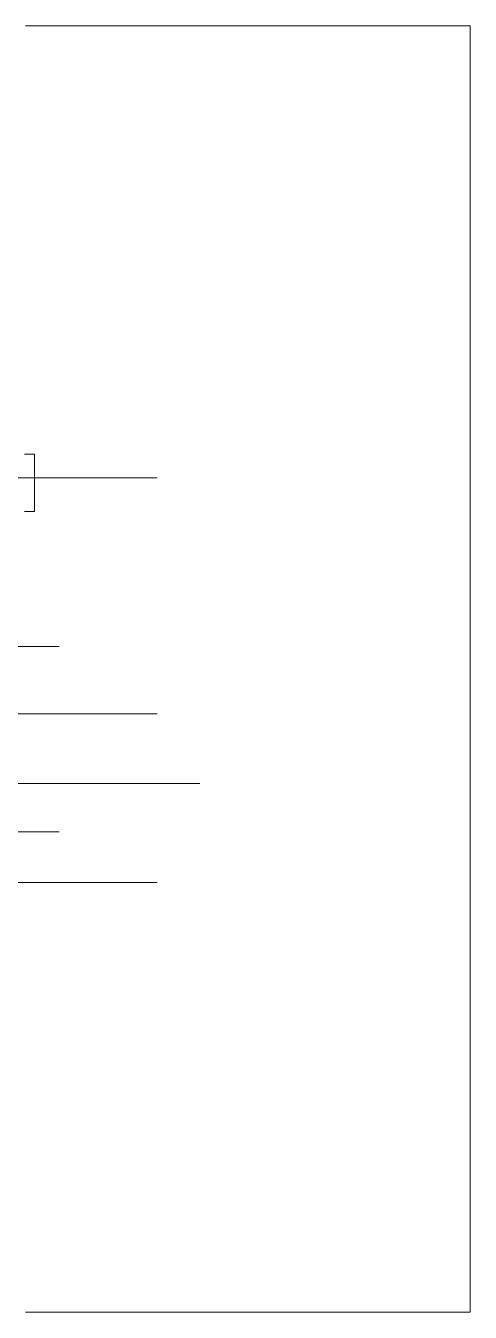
# Model space of a CAD drawing. Header units: metres. Extents: x -15 to 373, y -62 to 319.
# Drawn here: x 241.7 to 373.5, y -62 to 319.5 of the extents above; entities that cross this region are included whole.
import ezdxf

# ---------------------------------------------------------------- set-up
doc = ezdxf.new("R2010")
doc.units = ezdxf.units.M
doc.layers.add('A-ANNO', color=7, linetype='Continuous')
doc.layers.add('A-MAT', color=7, linetype='Continuous')

msp = doc.modelspace()

# ---------------------------------------------------------------- linework, layer by layer
at = {"layer": 'A-ANNO', "linetype": 'Continuous', "lineweight": 18, "true_color": 0x000000}
for p, q in [((20.21, 185.46), (280.69, 185.46)), ((238.81, 135.46), (251.58, 135.46)), ((20.21, 115.46), (280.69, 115.46)), ((43.31, 94.82), (293.31, 94.82)), ((202.34, 80.46), (251.58, 80.46)), ((202.34, 80.46), (251.58, 80.46)), ((20.21, 65.46), (280.69, 65.46))]:
    msp.add_line(p, q, dxfattribs=at)
at = {"layer": 'A-MAT', "linetype": 'Continuous', "lineweight": 18, "true_color": 0x000000}
for points in [[(373.48, 319.49), (372.98, 319.49), (372.48, 319.49), (371.98, 319.49), (371.48, 319.49), (370.98, 319.49), (370.48, 319.49), (369.98, 319.49), (369.48, 319.49), (368.98, 319.49), (368.48, 319.49), (367.98, 319.49), (367.48, 319.49), (366.98, 319.49), (366.48, 319.49), (365.99, 319.49), (365.49, 319.49), (364.99, 319.49), (364.49, 319.49), (363.99, 319.49), (363.49, 319.49), (362.99, 319.49), (362.49, 319.49), (361.99, 319.49), (361.49, 319.49), (360.99, 319.49), (360.49, 319.49), (359.99, 319.49), (359.49, 319.49), (358.99, 319.49), (358.49, 319.49), (358, 319.49), (357.5, 319.49), (357, 319.49), (356.5, 319.49), (356, 319.49), (355.5, 319.49), (355, 319.49), (354.5, 319.49), (354, 319.49), (353.5, 319.49), (353, 319.49), (352.5, 319.49), (352, 319.49), (351.5, 319.49), (351, 319.49), (350.5, 319.49), (350, 319.49), (349.51, 319.49), (349.01, 319.49), (348.51, 319.49), (348.01, 319.49), (347.51, 319.49), (347.01, 319.49), (346.51, 319.49), (346.01, 319.49), (345.51, 319.49), (345.01, 319.49), (344.51, 319.49), (344.01, 319.49), (343.51, 319.49), (343.01, 319.49), (342.51, 319.49), (342.01, 319.49), (341.52, 319.49), (341.02, 319.49), (340.52, 319.49), (340.02, 319.49), (339.52, 319.49), (339.02, 319.49), (338.52, 319.49), (338.02, 319.49), (337.52, 319.49), (337.02, 319.49), (336.52, 319.49), (336.02, 319.49), (335.52, 319.49), (335.02, 319.49), (334.52, 319.49), (334.02, 319.49), (333.53, 319.49), (333.03, 319.49), (332.53, 319.49), (332.03, 319.49), (331.53, 319.49), (331.03, 319.49), (330.53, 319.49), (330.03, 319.49), (329.53, 319.49), (329.03, 319.49), (328.53, 319.49), (328.03, 319.49), (327.53, 319.49), (327.03, 319.49), (326.53, 319.49), (326.03, 319.49), (325.54, 319.49), (325.04, 319.49), (324.54, 319.49), (324.04, 319.49), (323.54, 319.49), (323.04, 319.49), (322.54, 319.49), (322.04, 319.49), (321.54, 319.49), (321.04, 319.49), (320.54, 319.49), (320.04, 319.49), (319.54, 319.49), (319.04, 319.49), (318.54, 319.49), (318.04, 319.49), (317.54, 319.49), (317.05, 319.49), (316.55, 319.49), (316.05, 319.49), (315.55, 319.49), (315.05, 319.49), (314.55, 319.49), (314.05, 319.49), (313.55, 319.49), (313.05, 319.49), (312.55, 319.49), (312.05, 319.49), (311.55, 319.49), (311.05, 319.49), (310.55, 319.49), (310.05, 319.49), (309.55, 319.49), (309.06, 319.49), (308.56, 319.49), (308.06, 319.49), (307.56, 319.49), (307.06, 319.49), (306.56, 319.49), (306.06, 319.49), (305.56, 319.49), (305.06, 319.49), (304.56, 319.49), (304.06, 319.49), (303.56, 319.49), (303.06, 319.49), (302.56, 319.49), (302.06, 319.49), (301.56, 319.49), (301.07, 319.49), (300.57, 319.49), (300.07, 319.49), (299.57, 319.49), (299.07, 319.49), (298.57, 319.49), (298.07, 319.49), (297.57, 319.49), (297.07, 319.49), (296.57, 319.49), (296.07, 319.49), (295.57, 319.49), (295.07, 319.49), (294.57, 319.49), (294.07, 319.49), (293.57, 319.49), (293.07, 319.49), (292.58, 319.49), (292.08, 319.49), (291.58, 319.49), (291.08, 319.49), (290.58, 319.49), (290.08, 319.49), (289.58, 319.49), (289.08, 319.49), (288.58, 319.49), (288.08, 319.49), (287.58, 319.49), (287.08, 319.49), (286.58, 319.49), (286.08, 319.49), (285.58, 319.49), (285.08, 319.49), (284.59, 319.49), (284.09, 319.49), (283.59, 319.49), (283.09, 319.49), (282.59, 319.49), (282.09, 319.49), (281.59, 319.49), (281.09, 319.49), (280.59, 319.49), (280.09, 319.49), (279.59, 319.49), (279.09, 319.49), (278.59, 319.49), (278.09, 319.49), (277.59, 319.49), (277.09, 319.49), (276.6, 319.49), (276.1, 319.49), (275.6, 319.49), (275.1, 319.49), (274.6, 319.49), (274.1, 319.49), (273.6, 319.49), (273.1, 319.49), (272.6, 319.49), (272.1, 319.49), (271.6, 319.49), (271.1, 319.49), (270.6, 319.49), (270.1, 319.49), (269.6, 319.49), (269.1, 319.49), (268.61, 319.49), (268.11, 319.49), (267.61, 319.49), (267.11, 319.49), (266.61, 319.49), (266.11, 319.49), (265.61, 319.49), (265.11, 319.49), (264.61, 319.49), (264.11, 319.49), (263.61, 319.49), (263.11, 319.49), (262.61, 319.49), (262.11, 319.49), (261.61, 319.49), (261.11, 319.49), (260.61, 319.49), (260.12, 319.49), (259.62, 319.49), (259.12, 319.49), (258.62, 319.49), (258.12, 319.49), (257.62, 319.49), (257.12, 319.49), (256.62, 319.49), (256.12, 319.49), (255.62, 319.49), (255.12, 319.49), (254.62, 319.49), (254.12, 319.49), (253.62, 319.49), (253.12, 319.49), (252.62, 319.49), (252.13, 319.49), (251.63, 319.49), (251.13, 319.49), (250.63, 319.49), (250.13, 319.49), (249.63, 319.49), (249.13, 319.49), (248.63, 319.49), (248.13, 319.49), (247.63, 319.49), (247.13, 319.49), (246.63, 319.49), (246.13, 319.49), (245.63, 319.49), (245.13, 319.49), (244.63, 319.49), (244.14, 319.49), (243.64, 319.49), (243.14, 319.49), (242.64, 319.49), (242.14, 319.49), (241.64, 319.49)], [(373.48, 319.49), (373.48, 318.99), (373.48, 318.49), (373.48, 317.99), (373.48, 317.49), (373.48, 316.99), (373.48, 316.49), (373.48, 315.99), (373.48, 315.49), (373.48, 314.99), (373.48, 314.49), (373.48, 313.99), (373.48, 313.49), (373.48, 312.99), (373.48, 312.49), (373.48, 311.99), (373.48, 311.49), (373.48, 310.99), (373.48, 310.49), (373.48, 309.99), (373.48, 309.49), (373.48, 308.99), (373.48, 308.49), (373.48, 307.99), (373.48, 307.49), (373.48, 306.99), (373.48, 306.49), (373.48, 305.99), (373.48, 305.49), (373.48, 304.99), (373.48, 304.49), (373.48, 303.99), (373.48, 303.49), (373.48, 302.99), (373.48, 302.49), (373.48, 301.99), (373.48, 301.49), (373.48, 300.99), (373.48, 300.49), (373.48, 299.99), (373.48, 299.49), (373.48, 298.99), (373.48, 298.49), (373.48, 297.99), (373.48, 297.49), (373.48, 296.99), (373.48, 296.49), (373.48, 295.99), (373.48, 295.49), (373.48, 294.99), (373.48, 294.49), (373.48, 293.99), (373.48, 293.49), (373.48, 292.99), (373.48, 292.49), (373.48, 291.99), (373.48, 291.49), (373.48, 290.99), (373.48, 290.49), (373.48, 289.99), (373.48, 289.49), (373.48, 288.99), (373.48, 288.49), (373.48, 287.99), (373.48, 287.49), (373.48, 286.99), (373.48, 286.49), (373.48, 285.99), (373.48, 285.49), (373.48, 284.99), (373.48, 284.49), (373.48, 283.99), (373.48, 283.49), (373.48, 282.99), (373.48, 282.49), (373.48, 281.99), (373.48, 281.49), (373.48, 280.99), (373.48, 280.49), (373.48, 279.99), (373.48, 279.49), (373.48, 278.99), (373.48, 278.49), (373.48, 277.99), (373.48, 277.49), (373.48, 276.99), (373.48, 276.49), (373.48, 275.99), (373.48, 275.49), (373.48, 274.99), (373.48, 274.49), (373.48, 273.99), (373.48, 273.49), (373.48, 272.99), (373.48, 272.49), (373.48, 271.99), (373.48, 271.49), (373.48, 270.99), (373.48, 270.49), (373.48, 269.99), (373.48, 269.49), (373.48, 268.99), (373.48, 268.49), (373.48, 267.99), (373.48, 267.49), (373.48, 266.99), (373.48, 266.49), (373.48, 265.99), (373.48, 265.49), (373.48, 264.99), (373.48, 264.49), (373.48, 263.99), (373.48, 263.49), (373.48, 262.99), (373.48, 262.49), (373.48, 261.99), (373.48, 261.49), (373.48, 260.99), (373.48, 260.49), (373.48, 259.99), (373.48, 259.49), (373.48, 258.99), (373.48, 258.49), (373.48, 257.99), (373.48, 257.49), (373.48, 256.99), (373.48, 256.49), (373.48, 255.99), (373.48, 255.49), (373.48, 254.99), (373.48, 254.49), (373.48, 253.99), (373.48, 253.49), (373.48, 252.99), (373.48, 252.49), (373.48, 251.99), (373.48, 251.49), (373.48, 250.99), (373.48, 250.49), (373.48, 249.99), (373.48, 249.49), (373.48, 248.99), (373.48, 248.49), (373.48, 247.99), (373.48, 247.49), (373.48, 246.99), (373.48, 246.49), (373.48, 245.99), (373.48, 245.49), (373.48, 244.99), (373.48, 244.49), (373.48, 243.99), (373.48, 243.49), (373.48, 242.99), (373.48, 242.49), (373.48, 241.99), (373.48, 241.49), (373.48, 240.99), (373.48, 240.49), (373.48, 239.99), (373.48, 239.49), (373.48, 238.99), (373.48, 238.49), (373.48, 237.99), (373.48, 237.49), (373.48, 236.99), (373.48, 236.49), (373.48, 235.99), (373.48, 235.49), (373.48, 234.99), (373.48, 234.49), (373.48, 233.99), (373.48, 233.49), (373.48, 232.99), (373.48, 232.49), (373.48, 231.99), (373.48, 231.49), (373.48, 230.99), (373.48, 230.49), (373.48, 229.99), (373.48, 229.49), (373.48, 228.99), (373.48, 228.49), (373.48, 227.99), (373.48, 227.49), (373.48, 226.99), (373.48, 226.49), (373.48, 225.99), (373.48, 225.49), (373.48, 224.99), (373.48, 224.49), (373.48, 223.99), (373.48, 223.49), (373.48, 222.99), (373.48, 222.49), (373.48, 221.99), (373.48, 221.49), (373.48, 220.99), (373.48, 220.49), (373.48, 219.99), (373.48, 219.49), (373.48, 218.99), (373.48, 218.49), (373.48, 217.99), (373.48, 217.49), (373.48, 216.99), (373.48, 216.49), (373.48, 215.99), (373.48, 215.49), (373.48, 214.99), (373.48, 214.49), (373.48, 213.99), (373.48, 213.49), (373.48, 212.99), (373.48, 212.49), (373.48, 211.99), (373.48, 211.49), (373.48, 210.99), (373.48, 210.49), (373.48, 209.99), (373.48, 209.49), (373.48, 208.99), (373.48, 208.49), (373.48, 207.99), (373.48, 207.49), (373.48, 206.99), (373.48, 206.49), (373.48, 205.99), (373.48, 205.49), (373.48, 204.99), (373.48, 204.49), (373.48, 203.99), (373.48, 203.5), (373.48, 203), (373.48, 202.5), (373.48, 202), (373.48, 201.5), (373.48, 201), (373.48, 200.5), (373.48, 200), (373.48, 199.5), (373.48, 199), (373.48, 198.5), (373.48, 198), (373.48, 197.5), (373.48, 197), (373.48, 196.5), (373.48, 196), (373.48, 195.5), (373.48, 195), (373.48, 194.5), (373.48, 194), (373.48, 193.5), (373.48, 193), (373.48, 192.5), (373.48, 192), (373.48, 191.5), (373.48, 191), (373.48, 190.5), (373.48, 190), (373.48, 189.5), (373.48, 189), (373.48, 188.5), (373.48, 188), (373.48, 187.5), (373.48, 187), (373.48, 186.5), (373.48, 186), (373.48, 185.5), (373.48, 185), (373.48, 184.5), (373.48, 184), (373.48, 183.5), (373.48, 183), (373.48, 182.5), (373.48, 182), (373.48, 181.5), (373.48, 181), (373.48, 180.5), (373.48, 180), (373.48, 179.5), (373.48, 179), (373.48, 178.5), (373.48, 178), (373.48, 177.5), (373.48, 177), (373.48, 176.5), (373.48, 176), (373.48, 175.5), (373.48, 175), (373.48, 174.5), (373.48, 174), (373.48, 173.5), (373.48, 173), (373.48, 172.5), (373.48, 172), (373.48, 171.5), (373.48, 171), (373.48, 170.5), (373.48, 170), (373.48, 169.5), (373.48, 169), (373.48, 168.5), (373.48, 168), (373.48, 167.5), (373.48, 167), (373.48, 166.5), (373.48, 166), (373.48, 165.5), (373.48, 165), (373.48, 164.5), (373.48, 164), (373.48, 163.5), (373.48, 163), (373.48, 162.5), (373.48, 162), (373.48, 161.5), (373.48, 161), (373.48, 160.5), (373.48, 160), (373.48, 159.5), (373.48, 159), (373.48, 158.5), (373.48, 158), (373.48, 157.5), (373.48, 157), (373.48, 156.5), (373.48, 156), (373.48, 155.5), (373.48, 155), (373.48, 154.5), (373.48, 154), (373.48, 153.5), (373.48, 153), (373.48, 152.5), (373.48, 152), (373.48, 151.5), (373.48, 151), (373.48, 150.5), (373.48, 150), (373.48, 149.5), (373.48, 149), (373.48, 148.5), (373.48, 148), (373.48, 147.5), (373.48, 147), (373.48, 146.5), (373.48, 146), (373.48, 145.5), (373.48, 145), (373.48, 144.5), (373.48, 144), (373.48, 143.5), (373.48, 143), (373.48, 142.5), (373.48, 142), (373.48, 141.5), (373.48, 141), (373.48, 140.5), (373.48, 140), (373.48, 139.5), (373.48, 139), (373.48, 138.5), (373.48, 138), (373.48, 137.5), (373.48, 137), (373.48, 136.5), (373.48, 136), (373.48, 135.5), (373.48, 135), (373.48, 134.5), (373.48, 134), (373.48, 133.5), (373.48, 133), (373.48, 132.5), (373.48, 132), (373.48, 131.5), (373.48, 131), (373.48, 130.5), (373.48, 130), (373.48, 129.5), (373.48, 129), (373.48, 128.5), (373.48, 128), (373.48, 127.5), (373.48, 127), (373.48, 126.5), (373.48, 126), (373.48, 125.5), (373.48, 125), (373.48, 124.5), (373.48, 124), (373.48, 123.5), (373.48, 123), (373.48, 122.5), (373.48, 122), (373.48, 121.5), (373.48, 121), (373.48, 120.5), (373.48, 120), (373.48, 119.5), (373.48, 119), (373.48, 118.5), (373.48, 118), (373.48, 117.5), (373.48, 117), (373.48, 116.5), (373.48, 116), (373.48, 115.5), (373.48, 115), (373.48, 114.5), (373.48, 114), (373.48, 113.5), (373.48, 113), (373.48, 112.5), (373.48, 112), (373.48, 111.5), (373.48, 111), (373.48, 110.5), (373.48, 110), (373.48, 109.5), (373.48, 109), (373.48, 108.5), (373.48, 108), (373.48, 107.5), (373.48, 107), (373.48, 106.5), (373.48, 106), (373.48, 105.5), (373.48, 105), (373.48, 104.5), (373.48, 104), (373.48, 103.5), (373.48, 103), (373.48, 102.5), (373.48, 102), (373.48, 101.5), (373.48, 101), (373.48, 100.5), (373.48, 100), (373.48, 99.5), (373.48, 99), (373.48, 98.5), (373.48, 98), (373.48, 97.5), (373.48, 97), (373.48, 96.5), (373.48, 96), (373.48, 95.5), (373.48, 95), (373.48, 94.5), (373.48, 94), (373.48, 93.5), (373.48, 93), (373.48, 92.5), (373.48, 92), (373.48, 91.5), (373.48, 91), (373.48, 90.5), (373.48, 90), (373.48, 89.5), (373.48, 89), (373.48, 88.5), (373.48, 88), (373.48, 87.5), (373.48, 87), (373.48, 86.5), (373.48, 86), (373.48, 85.5), (373.48, 85), (373.48, 84.5), (373.48, 84), (373.48, 83.5), (373.48, 83), (373.48, 82.5), (373.48, 82), (373.48, 81.5), (373.48, 81), (373.48, 80.5), (373.48, 80), (373.48, 79.5), (373.48, 79), (373.48, 78.5), (373.48, 78), (373.48, 77.5), (373.48, 77), (373.48, 76.5), (373.48, 76), (373.48, 75.5), (373.48, 75), (373.48, 74.5), (373.48, 74), (373.48, 73.5), (373.48, 73), (373.48, 72.5), (373.48, 72), (373.48, 71.5), (373.48, 71), (373.48, 70.5), (373.48, 70), (373.48, 69.5), (373.48, 69), (373.48, 68.5), (373.48, 68), (373.48, 67.5), (373.48, 67), (373.48, 66.5), (373.48, 66), (373.48, 65.5), (373.48, 65), (373.48, 64.5), (373.48, 64), (373.48, 63.5), (373.48, 63), (373.48, 62.5), (373.48, 62), (373.48, 61.5), (373.48, 61), (373.48, 60.5), (373.48, 60), (373.48, 59.5), (373.48, 59), (373.48, 58.5), (373.48, 58), (373.48, 57.5), (373.48, 57), (373.48, 56.5), (373.48, 56), (373.48, 55.5), (373.48, 55), (373.48, 54.5), (373.48, 54), (373.48, 53.5), (373.48, 53), (373.48, 52.5), (373.48, 52), (373.48, 51.5), (373.48, 51), (373.48, 50.5), (373.48, 50), (373.48, 49.5), (373.48, 49), (373.48, 48.5), (373.48, 48), (373.48, 47.5), (373.48, 47), (373.48, 46.5), (373.48, 46), (373.48, 45.5), (373.48, 45), (373.48, 44.5), (373.48, 44), (373.48, 43.5), (373.48, 43), (373.48, 42.5), (373.48, 42), (373.48, 41.5), (373.48, 41), (373.48, 40.5), (373.48, 40), (373.48, 39.5), (373.48, 39), (373.48, 38.5), (373.48, 38), (373.48, 37.5), (373.48, 37), (373.48, 36.5), (373.48, 36), (373.48, 35.5), (373.48, 35), (373.48, 34.5), (373.48, 34), (373.48, 33.5), (373.48, 33), (373.48, 32.5), (373.48, 32), (373.48, 31.5), (373.48, 31.01), (373.48, 30.51), (373.48, 30.01), (373.48, 29.51), (373.48, 29.01), (373.48, 28.51), (373.48, 28.01), (373.48, 27.51), (373.48, 27.01), (373.48, 26.51), (373.48, 26.01), (373.48, 25.51), (373.48, 25.01), (373.48, 24.51), (373.48, 24.01), (373.48, 23.51), (373.48, 23.01), (373.48, 22.51), (373.48, 22.01), (373.48, 21.51), (373.48, 21.01), (373.48, 20.51), (373.48, 20.01), (373.48, 19.51), (373.48, 19.01), (373.48, 18.51), (373.48, 18.01), (373.48, 17.51), (373.48, 17.01), (373.48, 16.51), (373.48, 16.01), (373.48, 15.51), (373.48, 15.01), (373.48, 14.51), (373.48, 14.01), (373.48, 13.51), (373.48, 13.01), (373.48, 12.51), (373.48, 12.01), (373.48, 11.51), (373.48, 11.01), (373.48, 10.51), (373.48, 10.01), (373.48, 9.51), (373.48, 9.01), (373.48, 8.51), (373.48, 8.01), (373.48, 7.51), (373.48, 7.01), (373.48, 6.51), (373.48, 6.01), (373.48, 5.51), (373.48, 5.01), (373.48, 4.51), (373.48, 4.01), (373.48, 3.51), (373.48, 3.01), (373.48, 2.51), (373.48, 2.01), (373.48, 1.51), (373.48, 1.01), (373.48, 0.51), (373.48, 0.01), (373.48, -0.49), (373.48, -0.99), (373.48, -1.49), (373.48, -1.99), (373.48, -2.49), (373.48, -2.99), (373.48, -3.49), (373.48, -3.99), (373.48, -4.49), (373.48, -4.99), (373.48, -5.49), (373.48, -5.99), (373.48, -6.49), (373.48, -6.99), (373.48, -7.49), (373.48, -7.99), (373.48, -8.49), (373.48, -8.99), (373.48, -9.49), (373.48, -9.99), (373.48, -10.49), (373.48, -10.99), (373.48, -11.49), (373.48, -11.99), (373.48, -12.49), (373.48, -12.99), (373.48, -13.49), (373.48, -13.99), (373.48, -14.49), (373.48, -14.99), (373.48, -15.49), (373.48, -15.99), (373.48, -16.49), (373.48, -16.99), (373.48, -17.49), (373.48, -17.99), (373.48, -18.49), (373.48, -18.99), (373.48, -19.49), (373.48, -19.99), (373.48, -20.49), (373.48, -20.99), (373.48, -21.49), (373.48, -21.99), (373.48, -22.49), (373.48, -22.99), (373.48, -23.49), (373.48, -23.99), (373.48, -24.49), (373.48, -24.99), (373.48, -25.49), (373.48, -25.99), (373.48, -26.49), (373.48, -26.99), (373.48, -27.49), (373.48, -27.99), (373.48, -28.49), (373.48, -28.99), (373.48, -29.49), (373.48, -29.99), (373.48, -30.49), (373.48, -30.99), (373.48, -31.49), (373.48, -31.99), (373.48, -32.49), (373.48, -32.99), (373.48, -33.49), (373.48, -33.99), (373.48, -34.49), (373.48, -34.99), (373.48, -35.49), (373.48, -35.99), (373.48, -36.49), (373.48, -36.99), (373.48, -37.49), (373.48, -37.99), (373.48, -38.49), (373.48, -38.99), (373.48, -39.49), (373.48, -39.99), (373.48, -40.49), (373.48, -40.99), (373.48, -41.49), (373.48, -41.99), (373.48, -42.49), (373.48, -42.99), (373.48, -43.49), (373.48, -43.99), (373.48, -44.49), (373.48, -44.99), (373.48, -45.49), (373.48, -45.99), (373.48, -46.49), (373.48, -46.99), (373.48, -47.49), (373.48, -47.99), (373.48, -48.49), (373.48, -48.99), (373.48, -49.49), (373.48, -49.99), (373.48, -50.49), (373.48, -50.99), (373.48, -51.49), (373.48, -51.99), (373.48, -52.49), (373.48, -52.99), (373.48, -53.49), (373.48, -53.99), (373.48, -54.49), (373.48, -54.99), (373.48, -55.49), (373.48, -55.99), (373.48, -56.49), (373.48, -56.99), (373.48, -57.49), (373.48, -57.99), (373.48, -58.49), (373.48, -58.99), (373.48, -59.49), (373.48, -59.99), (373.48, -60.49), (373.48, -60.99), (373.48, -61.49), (373.48, -61.99)], [(244.31, 192.46), (243.82, 192.46), (243.34, 192.46), (242.85, 192.46), (242.36, 192.46), (241.88, 192.46), (241.39, 192.46)], [(244.31, 192.46), (244.31, 192.46), (244.31, 192.46), (244.31, 192.46), (244.31, 192.46), (244.31, 192.46), (244.31, 192.46), (244.31, 192.46), (244.31, 192.46)], [(244.31, 192.46), (244.31, 192.46), (244.31, 192.46), (244.31, 192.46), (244.31, 192.46), (244.31, 192.46), (244.31, 192.46), (244.31, 192.46), (244.31, 192.46)], [(244.31, 175.46), (244.31, 175.95), (244.31, 176.43), (244.31, 176.92), (244.31, 177.4), (244.31, 177.89), (244.31, 178.37), (244.31, 178.86), (244.31, 179.35), (244.31, 179.83), (244.31, 180.32), (244.31, 180.8), (244.31, 181.29), (244.31, 181.77), (244.31, 182.26), (244.31, 182.75), (244.31, 183.23), (244.31, 183.72), (244.31, 184.2), (244.31, 184.69), (244.31, 185.17), (244.31, 185.66), (244.31, 186.15), (244.31, 186.63), (244.31, 187.12), (244.31, 187.6), (244.31, 188.09), (244.31, 188.57), (244.31, 189.06), (244.31, 189.55), (244.31, 190.03), (244.31, 190.52), (244.31, 191), (244.31, 191.49), (244.31, 191.97), (244.31, 192.46)], [(241.39, 175.46), (241.88, 175.46), (242.36, 175.46), (242.85, 175.46), (243.34, 175.46), (243.82, 175.46), (244.31, 175.46)], [(244.31, 175.46), (244.31, 175.46), (244.31, 175.46), (244.31, 175.46), (244.31, 175.46), (244.31, 175.46), (244.31, 175.46), (244.31, 175.46), (244.31, 175.46)], [(373.48, -61.99), (372.98, -61.99), (372.48, -61.99), (371.98, -61.99), (371.48, -61.99), (370.98, -61.99), (370.48, -61.99), (369.98, -61.99), (369.48, -61.99), (368.98, -61.99), (368.48, -61.99), (367.98, -61.99), (367.48, -61.99), (366.98, -61.99), (366.48, -61.99), (365.99, -61.99), (365.49, -61.99), (364.99, -61.99), (364.49, -61.99), (363.99, -61.99), (363.49, -61.99), (362.99, -61.99), (362.49, -61.99), (361.99, -61.99), (361.49, -61.99), (360.99, -61.99), (360.49, -61.99), (359.99, -61.99), (359.49, -61.99), (358.99, -61.99), (358.49, -61.99), (358, -61.99), (357.5, -61.99), (357, -61.99), (356.5, -61.99), (356, -61.99), (355.5, -61.99), (355, -61.99), (354.5, -61.99), (354, -61.99), (353.5, -61.99), (353, -61.99), (352.5, -61.99), (352, -61.99), (351.5, -61.99), (351, -61.99), (350.5, -61.99), (350, -61.99), (349.51, -61.99), (349.01, -61.99), (348.51, -61.99), (348.01, -61.99), (347.51, -61.99), (347.01, -61.99), (346.51, -61.99), (346.01, -61.99), (345.51, -61.99), (345.01, -61.99), (344.51, -61.99), (344.01, -61.99), (343.51, -61.99), (343.01, -61.99), (342.51, -61.99), (342.01, -61.99), (341.52, -61.99), (341.02, -61.99), (340.52, -61.99), (340.02, -61.99), (339.52, -61.99), (339.02, -61.99), (338.52, -61.99), (338.02, -61.99), (337.52, -61.99), (337.02, -61.99), (336.52, -61.99), (336.02, -61.99), (335.52, -61.99), (335.02, -61.99), (334.52, -61.99), (334.02, -61.99), (333.53, -61.99), (333.03, -61.99), (332.53, -61.99), (332.03, -61.99), (331.53, -61.99), (331.03, -61.99), (330.53, -61.99), (330.03, -61.99), (329.53, -61.99), (329.03, -61.99), (328.53, -61.99), (328.03, -61.99), (327.53, -61.99), (327.03, -61.99), (326.53, -61.99), (326.03, -61.99), (325.54, -61.99), (325.04, -61.99), (324.54, -61.99), (324.04, -61.99), (323.54, -61.99), (323.04, -61.99), (322.54, -61.99), (322.04, -61.99), (321.54, -61.99), (321.04, -61.99), (320.54, -61.99), (320.04, -61.99), (319.54, -61.99), (319.04, -61.99), (318.54, -61.99), (318.04, -61.99), (317.54, -61.99), (317.05, -61.99), (316.55, -61.99), (316.05, -61.99), (315.55, -61.99), (315.05, -61.99), (314.55, -61.99), (314.05, -61.99), (313.55, -61.99), (313.05, -61.99), (312.55, -61.99), (312.05, -61.99), (311.55, -61.99), (311.05, -61.99), (310.55, -61.99), (310.05, -61.99), (309.55, -61.99), (309.06, -61.99), (308.56, -61.99), (308.06, -61.99), (307.56, -61.99), (307.06, -61.99), (306.56, -61.99), (306.06, -61.99), (305.56, -61.99), (305.06, -61.99), (304.56, -61.99), (304.06, -61.99), (303.56, -61.99), (303.06, -61.99), (302.56, -61.99), (302.06, -61.99), (301.56, -61.99), (301.07, -61.99), (300.57, -61.99), (300.07, -61.99), (299.57, -61.99), (299.07, -61.99), (298.57, -61.99), (298.07, -61.99), (297.57, -61.99), (297.07, -61.99), (296.57, -61.99), (296.07, -61.99), (295.57, -61.99), (295.07, -61.99), (294.57, -61.99), (294.07, -61.99), (293.57, -61.99), (293.07, -61.99), (292.58, -61.99), (292.08, -61.99), (291.58, -61.99), (291.08, -61.99), (290.58, -61.99), (290.08, -61.99), (289.58, -61.99), (289.08, -61.99), (288.58, -61.99), (288.08, -61.99), (287.58, -61.99), (287.08, -61.99), (286.58, -61.99), (286.08, -61.99), (285.58, -61.99), (285.08, -61.99), (284.59, -61.99), (284.09, -61.99), (283.59, -61.99), (283.09, -61.99), (282.59, -61.99), (282.09, -61.99), (281.59, -61.99), (281.09, -61.99), (280.59, -61.99), (280.09, -61.99), (279.59, -61.99), (279.09, -61.99), (278.59, -61.99), (278.09, -61.99), (277.59, -61.99), (277.09, -61.99), (276.6, -61.99), (276.1, -61.99), (275.6, -61.99), (275.1, -61.99), (274.6, -61.99), (274.1, -61.99), (273.6, -61.99), (273.1, -61.99), (272.6, -61.99), (272.1, -61.99), (271.6, -61.99), (271.1, -61.99), (270.6, -61.99), (270.1, -61.99), (269.6, -61.99), (269.1, -61.99), (268.61, -61.99), (268.11, -61.99), (267.61, -61.99), (267.11, -61.99), (266.61, -61.99), (266.11, -61.99), (265.61, -61.99), (265.11, -61.99), (264.61, -61.99), (264.11, -61.99), (263.61, -61.99), (263.11, -61.99), (262.61, -61.99), (262.11, -61.99), (261.61, -61.99), (261.11, -61.99), (260.61, -61.99), (260.12, -61.99), (259.62, -61.99), (259.12, -61.99), (258.62, -61.99), (258.12, -61.99), (257.62, -61.99), (257.12, -61.99), (256.62, -61.99), (256.12, -61.99), (255.62, -61.99), (255.12, -61.99), (254.62, -61.99), (254.12, -61.99), (253.62, -61.99), (253.12, -61.99), (252.62, -61.99), (252.13, -61.99), (251.63, -61.99), (251.13, -61.99), (250.63, -61.99), (250.13, -61.99), (249.63, -61.99), (249.13, -61.99), (248.63, -61.99), (248.13, -61.99), (247.63, -61.99), (247.13, -61.99), (246.63, -61.99), (246.13, -61.99), (245.63, -61.99), (245.13, -61.99), (244.63, -61.99), (244.14, -61.99), (243.64, -61.99), (243.14, -61.99), (242.64, -61.99), (242.14, -61.99), (241.64, -61.99)]]:
    msp.add_lwpolyline(points, dxfattribs=at)

doc.saveas('drawing.dxf')
